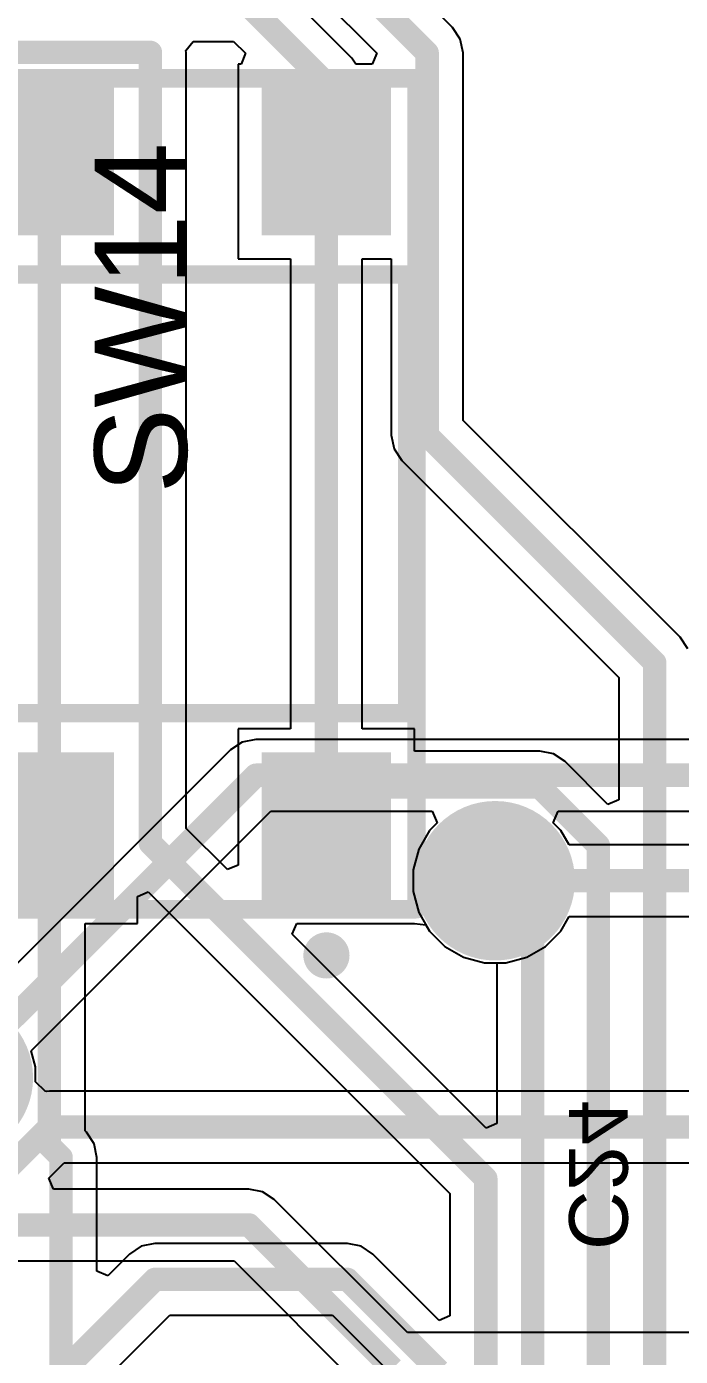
# Model space of a CAD drawing. Header units: inches. Extents: x -8.09 to -2.28, y -0.1 to 6.11.
# Drawn here: x -6.064 to -5.785, y 2.572 to 3.139 of the extents above; entities that cross this region are included whole.
import ezdxf

# ---------------------------------------------------------------- set-up
doc = ezdxf.new("R2010")
doc.units = ezdxf.units.IN
doc.header["$MEASUREMENT"] = 0
for name, color, linetype in [('BottomLayer', 5, 'Continuous'), ('BottomSolder', 6, 'Continuous'), ('InternalPlane1', 76, 'Continuous'), ('InternalPlane2', 16, 'Continuous'), ('Mechanical5', 56, 'Continuous'), ('TopLayer', 1, 'Continuous'), ('TopOverlay', 2, 'Continuous'), ('TopPaste', 8, 'Continuous'), ('TopSolder', 216, 'Continuous'), ('ViaHoleLayer', 16, 'Continuous')]:
    doc.layers.add(name, color=color, linetype=linetype)
doc.styles.add('Arial', font='', dxfattribs={"height": 0.2})
doc.styles.get('Arial').set_extended_font_data('Arial')

# ---------------------------------------------------------------- blocks, each defined once
blk = doc.blocks.new('FP_TL3305AF260QG_MFG_21')
at = {"layer": 'TopLayer'}
for points in [[(-0.17323, 0.08662), (-0.11024, 0.08662), (-0.11024, 0.0315), (-0.17323, 0.0315)], [(0.11024, 0.08662), (0.17323, 0.08662), (0.17323, 0.0315), (0.11024, 0.0315)], [(-0.17323, -0.0315), (-0.11024, -0.0315), (-0.11024, -0.08662), (-0.17323, -0.08662)], [(0.11024, -0.0315), (0.17323, -0.0315), (0.17323, -0.08662), (0.11024, -0.08662)]]:
    blk.add_hatch(color=1, dxfattribs=at).paths.add_polyline_path(points)
at = {"layer": 'TopPaste'}
for points in [[(-0.17323, 0.08662), (-0.11024, 0.08662), (-0.11024, 0.0315), (-0.17323, 0.0315)], [(0.11024, 0.08662), (0.17323, 0.08662), (0.17323, 0.0315), (0.11024, 0.0315)], [(-0.17323, -0.0315), (-0.11024, -0.0315), (-0.11024, -0.08662), (-0.17323, -0.08662)], [(0.11024, -0.0315), (0.17323, -0.0315), (0.17323, -0.08662), (0.11024, -0.08662)]]:
    blk.add_hatch(color=8, dxfattribs=at).paths.add_polyline_path(points)
at = {"layer": 'TopSolder'}
for points in [[(-0.17323, 0.08662), (-0.11024, 0.08662), (-0.11024, 0.0315), (-0.17323, 0.0315)], [(0.11024, 0.08662), (0.17323, 0.08662), (0.17323, 0.0315), (0.11024, 0.0315)], [(-0.17323, -0.0315), (-0.11024, -0.0315), (-0.11024, -0.08662), (-0.17323, -0.08662)], [(0.11024, -0.0315), (0.17323, -0.0315), (0.17323, -0.08662), (0.11024, -0.08662)]]:
    blk.add_hatch(color=216, dxfattribs=at).paths.add_polyline_path(points)
at = {"layer": 'Mechanical5'}
for points in [[(-0.17717, 0.09744, 0.00787, 0.00787, 0), (-0.17717, -0.09744, 0.00787, 0.00787, 0)], [(-0.17717, 0.09744, 0.00787, 0.00787, 0), (0.17717, 0.09744, 0.00787, 0.00787, 0)], [(0.17717, 0.09744, 0.00787, 0.00787, 0), (0.17717, -0.09744, 0.00787, 0.00787, 0)], [(-0.17717, -0.09744, 0.00787, 0.00787, 0), (0.17717, -0.09744, 0.00787, 0.00787, 0)]]:
    blk.add_lwpolyline(points, format="xyseb", dxfattribs=at)
for points in [[(-0.17913, 0.09744, 0.00394, 0.00394, 1), (-0.1752, 0.09744, 0.00394, 0.00394, 1)], [(-0.17913, 0.09744, 0.00394, 0.00394, 1), (-0.1752, 0.09744, 0.00394, 0.00394, 1)], [(0.1752, 0.09744, 0.00394, 0.00394, 1), (0.17913, 0.09744, 0.00394, 0.00394, 1)], [(0.1752, 0.09744, 0.00394, 0.00394, 1), (0.17913, 0.09744, 0.00394, 0.00394, 1)], [(-0.17913, -0.09744, 0.00394, 0.00394, 1), (-0.1752, -0.09744, 0.00394, 0.00394, 1)], [(-0.17913, -0.09744, 0.00394, 0.00394, 1), (-0.1752, -0.09744, 0.00394, 0.00394, 1)], [(0.1752, -0.09744, 0.00394, 0.00394, 1), (0.17913, -0.09744, 0.00394, 0.00394, 1)], [(0.1752, -0.09744, 0.00394, 0.00394, 1), (0.17913, -0.09744, 0.00394, 0.00394, 1)]]:
    blk.add_lwpolyline(points, format="xyseb", close=True, dxfattribs=at)
at = {"layer": 'TopOverlay'}
for points in [[(-0.0935, 0.0935, 0.00787, 0.00787, 0), (-0.0935, -0.0935, 0.00787, 0.00787, 0)], [(-0.0935, 0.0935, 0.00787, 0.00787, 0), (0.0935, 0.0935, 0.00787, 0.00787, 0)], [(0.0935, 0.0935, 0.00787, 0.00787, 0), (0.0935, -0.0935, 0.00787, 0.00787, 0)], [(-0.0935, -0.0935, 0.00787, 0.00787, 0), (0.0935, -0.0935, 0.00787, 0.00787, 0)]]:
    blk.add_lwpolyline(points, format="xyseb", dxfattribs=at)
for points in [[(-0.09547, 0.0935, 0.00394, 0.00394, 1), (-0.09154, 0.0935, 0.00394, 0.00394, 1)], [(-0.09547, 0.0935, 0.00394, 0.00394, 1), (-0.09154, 0.0935, 0.00394, 0.00394, 1)], [(0.09154, 0.0935, 0.00394, 0.00394, 1), (0.09547, 0.0935, 0.00394, 0.00394, 1)], [(0.09154, 0.0935, 0.00394, 0.00394, 1), (0.09547, 0.0935, 0.00394, 0.00394, 1)], [(-0.19193, -0.05906, 0.00984, 0.00984, 1), (-0.20177, -0.05906, 0.00984, 0.00984, 1)], [(-0.20423, -0.05906, 0.00492, 0.00492, 1), (-0.19931, -0.05906, 0.00492, 0.00492, 1)], [(-0.19439, -0.05906, 0.00492, 0.00492, 1), (-0.18947, -0.05906, 0.00492, 0.00492, 1)], [(-0.09547, -0.0935, 0.00394, 0.00394, 1), (-0.09154, -0.0935, 0.00394, 0.00394, 1)], [(-0.09547, -0.0935, 0.00394, 0.00394, 1), (-0.09154, -0.0935, 0.00394, 0.00394, 1)], [(0.09154, -0.0935, 0.00394, 0.00394, 1), (0.09547, -0.0935, 0.00394, 0.00394, 1)], [(0.09154, -0.0935, 0.00394, 0.00394, 1), (0.09547, -0.0935, 0.00394, 0.00394, 1)]]:
    blk.add_lwpolyline(points, format="xyseb", close=True, dxfattribs=at)
at = {"layer": 'Mechanical5', "style": 'Arial'}
blk.add_text('SW14', height=0.03937, dxfattribs=at).set_placement((0, 0.00044))

msp = doc.modelspace()

# ---------------------------------------------------------------- hatches: boundary and pattern name
at = {"layer": 'BottomLayer'}
h = msp.add_hatch(color=5, dxfattribs=at)
edge = h.paths.add_edge_path()
edge.add_arc((-5.864, 2.775), 0.025, 0, 360)
at = {"layer": 'BottomSolder'}
h = msp.add_hatch(color=6, dxfattribs=at)
edge = h.paths.add_edge_path()
edge.add_arc((-5.864, 2.775), 0.029, 0, 360)
at = {"layer": 'InternalPlane1'}
h = msp.add_hatch(color=76, dxfattribs=at)
edge = h.paths.add_edge_path()
edge.add_arc((-5.864, 2.775), 0.034, 0, 360)
h = msp.add_hatch(color=76, dxfattribs=at)
edge = h.paths.add_edge_path()
edge.add_arc((-6.095, 2.691), 0.034, 0, 360)
at = {"layer": 'InternalPlane2'}
h = msp.add_hatch(color=16, dxfattribs=at)
edge = h.paths.add_edge_path()
edge.add_arc((-5.864, 2.775), 0.034, 0, 360)
h = msp.add_hatch(color=16, dxfattribs=at)
edge = h.paths.add_edge_path()
edge.add_arc((-6.095, 2.691), 0.034, 0, 360)
at = {"layer": 'TopLayer'}
h = msp.add_hatch(color=1, dxfattribs=at)
edge = h.paths.add_edge_path()
edge.add_arc((-5.864, 2.775), 0.025, 0, 360)
at = {"layer": 'TopSolder'}
h = msp.add_hatch(color=216, dxfattribs=at)
edge = h.paths.add_edge_path()
edge.add_arc((-5.864, 2.775), 0.029, 0, 360)
at = {"layer": 'ViaHoleLayer'}
h = msp.add_hatch(color=16, dxfattribs=at)
edge = h.paths.add_edge_path()
edge.add_arc((-5.864, 2.775), 0.014, 0, 360)

# ---------------------------------------------------------------- linework, layer by layer
at = {"layer": 'BottomLayer'}
for p, q in [((-5.97681, 2.83081), (-6.08348, 2.72415)), ((-5.97185, 2.83413), (-5.97681, 2.83081)), ((-5.966, 2.83529), (-5.97185, 2.83413)), ((-5.57181, 2.83529), (-5.966, 2.83529)), ((-6.06185, 2.70252), (-5.95967, 2.80471)), ((-5.95967, 2.80471), (-5.89086, 2.80471)), ((-5.89086, 2.80471), (-5.88879, 2.79971)), ((-5.83921, 2.79971), (-5.83714, 2.80471)), ((-5.83714, 2.80471), (-5.57181, 2.80471)), ((-5.89201, 2.79649), (-5.89661, 2.78851)), ((-5.88879, 2.79971), (-5.89201, 2.79649)), ((-5.83599, 2.79649), (-5.83921, 2.79971)), ((-5.83242, 2.79029), (-5.83599, 2.79649)), ((-5.56773, 2.79029), (-5.83242, 2.79029)), ((-5.89661, 2.78851), (-5.899, 2.77961)), ((-5.899, 2.77961), (-5.899, 2.77039)), ((-5.899, 2.77039), (-5.89661, 2.76149)), ((-5.89661, 2.76149), (-5.89201, 2.75351)), ((-5.83599, 2.75351), (-5.83242, 2.75971)), ((-5.83242, 2.75971), (-5.55528, 2.75971)), ((-5.89201, 2.75351), (-5.88549, 2.74699)), ((-5.84251, 2.74699), (-5.83599, 2.75351)), ((-5.88549, 2.74699), (-5.87751, 2.74239)), ((-5.85049, 2.74239), (-5.84251, 2.74699)), ((-5.87751, 2.74239), (-5.86861, 2.74)), ((-5.86861, 2.74), (-5.85939, 2.74)), ((-5.85939, 2.74), (-5.85049, 2.74239)), ((-6.06, 2.69561), (-6.06185, 2.70252)), ((-6.06, 2.68921), (-6.06, 2.69561)), ((-6.05586, 2.68526), (-6.06, 2.68921)), ((-6.05518, 2.68507), (-6.05586, 2.68526)), ((-6.05406, 2.68529), (-6.05518, 2.68507)), ((-5.70778, 2.68529), (-6.05406, 2.68529)), ((-6.05428, 2.64814), (-6.04772, 2.65471)), ((-6.04772, 2.65471), (-5.56327, 2.65471)), ((-6.05237, 2.64352), (-6.05428, 2.64814)), ((-5.969, 2.64352), (-6.05237, 2.64352)), ((-5.96315, 2.64236), (-5.969, 2.64352)), ((-5.95819, 2.63904), (-5.96315, 2.64236)), ((-5.90144, 2.58229), (-5.95819, 2.63904)), ((-7.47423, 2.61294), (-5.97533, 2.61294)), ((-5.97533, 2.61294), (-5.91858, 2.55619)), ((-5.55875, 2.58229), (-5.90144, 2.58229))]:
    msp.add_line(p, q, dxfattribs=at)
for points in [[(-6.095, 2.691, 0.01, 0.01, 0), (-5.966, 2.82, 0.01, 0.01, 0)], [(-5.966, 2.82, 0.01, 0.01, 0), (-5.535, 2.82, 0.01, 0.01, 0)], [(-5.864, 2.775, 0.01, 0.01, 0), (-4.768, 2.775, 0.01, 0.01, 0)], [(-6.07323, 2.65083, 0.01, 0.01, 0), (-6.05406, 2.67, 0.01, 0.01, 0)], [(-6.05406, 2.67, 0.01, 0.01, 0), (-5.324, 2.67, 0.01, 0.01, 0)], [(-7.47423, 2.62823, 0.01, 0.01, 0), (-5.969, 2.62823, 0.01, 0.01, 0)], [(-5.969, 2.62823, 0.01, 0.01, 0), (-5.90777, 2.567, 0.01, 0.01, 0)]]:
    msp.add_lwpolyline(points, format="xyseb", dxfattribs=at)
for points in [[(-5.9685, 2.82, 0.005, 0.005, 1), (-5.9635, 2.82, 0.005, 0.005, 1)], [(-5.9685, 2.82, 0.005, 0.005, 1), (-5.9635, 2.82, 0.005, 0.005, 1)], [(-5.8665, 2.775, 0.005, 0.005, 1), (-5.8615, 2.775, 0.005, 0.005, 1)], [(-6.05656, 2.67, 0.005, 0.005, 1), (-6.05156, 2.67, 0.005, 0.005, 1)], [(-6.05656, 2.67, 0.005, 0.005, 1), (-6.05156, 2.67, 0.005, 0.005, 1)], [(-5.9715, 2.62823, 0.005, 0.005, 1), (-5.9665, 2.62823, 0.005, 0.005, 1)], [(-5.9715, 2.62823, 0.005, 0.005, 1), (-5.9665, 2.62823, 0.005, 0.005, 1)]]:
    msp.add_lwpolyline(points, format="xyseb", close=True, dxfattribs=at)
at = {"layer": 'TopLayer'}
for p, q in [((-5.88219, 3.13881), (-6.01019, 3.26681)), ((-6.02733, 3.24071), (-5.91448, 3.12785)), ((-5.92513, 3.12581), (-5.95836, 3.15904)), ((-5.87887, 3.13385), (-5.88219, 3.13881)), ((-5.99587, 3.12907), (-5.9927, 3.13294)), ((-5.9927, 3.13294), (-5.97551, 3.13294)), ((-5.97551, 3.13294), (-5.97042, 3.12785)), ((-5.87771, 3.128), (-5.87887, 3.13385)), ((-5.99571, 3.12823), (-5.99587, 3.12907)), ((-5.99571, 2.79733), (-5.99571, 3.12823)), ((-5.97042, 3.12785), (-5.97233, 3.12323)), ((-5.9234, 3.12323), (-5.92513, 3.12581)), ((-5.91448, 3.12785), (-5.91639, 3.12323)), ((-5.87771, 2.97133), (-5.87771, 3.128)), ((-5.97233, 3.12323), (-5.9735, 3.12323)), ((-5.9735, 3.12323), (-5.9735, 3.04024)), ((-5.91639, 3.12323), (-5.9234, 3.12323)), ((-5.9735, 3.04024), (-5.95124, 3.04024)), ((-5.95124, 3.04024), (-5.95124, 2.83976)), ((-5.92065, 2.83976), (-5.92065, 3.04024)), ((-5.92065, 3.04024), (-5.90829, 3.04024)), ((-5.90829, 3.04024), (-5.90829, 2.965)), ((-5.78519, 2.87881), (-5.87771, 2.97133)), ((-5.90829, 2.965), (-5.90713, 2.95915)), ((-5.90713, 2.95915), (-5.90381, 2.95419)), ((-5.90381, 2.95419), (-5.81129, 2.86167)), ((-5.78187, 2.87385), (-5.78519, 2.87881)), ((-5.81129, 2.86167), (-5.81129, 2.80946)), ((-5.95124, 2.83976), (-5.9735, 2.83976)), ((-5.9735, 2.83976), (-5.9735, 2.78166)), ((-5.89839, 2.83976), (-5.92065, 2.83976)), ((-5.89839, 2.83029), (-5.89839, 2.83976)), ((-5.845, 2.83029), (-5.89839, 2.83029)), ((-5.83915, 2.82913), (-5.845, 2.83029)), ((-5.83419, 2.82581), (-5.83915, 2.82913)), ((-5.81591, 2.80754), (-5.83419, 2.82581)), ((-5.81129, 2.80946), (-5.81591, 2.80754)), ((-5.97812, 2.77975), (-5.99571, 2.79733)), ((-5.9735, 2.78166), (-5.97812, 2.77975)), ((-6.0165, 2.76834), (-6.01188, 2.77025)), ((-6.0165, 2.75677), (-6.0165, 2.76834)), ((-6.01188, 2.77025), (-5.88329, 2.64167)), ((-6.03876, 2.66833), (-6.03876, 2.75677)), ((-6.03876, 2.75677), (-6.0165, 2.75677)), ((-5.95052, 2.75215), (-5.94861, 2.75677)), ((-5.94861, 2.75677), (-5.89839, 2.75677)), ((-5.89839, 2.75677), (-5.89839, 2.75677)), ((-5.89839, 2.75677), (-5.89839, 2.75677)), ((-5.89839, 2.75677), (-5.8936, 2.75626)), ((-5.8936, 2.75626), (-5.89201, 2.75351)), ((-5.86791, 2.66954), (-5.95052, 2.75215)), ((-5.89201, 2.75351), (-5.88549, 2.74699)), ((-5.88549, 2.74699), (-5.87751, 2.74239)), ((-5.87751, 2.74239), (-5.86861, 2.74)), ((-5.86861, 2.74), (-5.86329, 2.74)), ((-5.86329, 2.74), (-5.86329, 2.67146)), ((-5.86329, 2.67146), (-5.86791, 2.66954)), ((-6.03824, 2.66781), (-6.03876, 2.66833)), ((-6.03493, 2.66285), (-6.03824, 2.66781)), ((-6.03376, 2.657), (-6.03493, 2.66285)), ((-6.03376, 2.60846), (-6.03376, 2.657)), ((-5.88329, 2.64167), (-5.88329, 2.58946)), ((-6.00906, 2.62029), (-6.01491, 2.61913)), ((-5.927, 2.62029), (-6.00906, 2.62029)), ((-5.92115, 2.61913), (-5.927, 2.62029)), ((-6.01987, 2.61581), (-6.02914, 2.60654)), ((-6.01491, 2.61913), (-6.01987, 2.61581)), ((-5.91619, 2.61581), (-5.92115, 2.61913)), ((-5.88791, 2.58754), (-5.91619, 2.61581)), ((-6.02914, 2.60654), (-6.03376, 2.60846)), ((-6.02458, 2.56785), (-6.00272, 2.58971)), ((-6.00272, 2.58971), (-5.93333, 2.58971)), ((-5.93333, 2.58971), (-5.91148, 2.56785)), ((-5.88329, 2.58946), (-5.88791, 2.58754))]:
    msp.add_line(p, q, dxfattribs=at)
for points in [[(-6.021, 3.256, 0.01, 0.01, 0), (-5.893, 3.128, 0.01, 0.01, 0)], [(-5.96917, 3.14823, 0.01, 0.01, 0), (-5.93594, 3.115, 0.01, 0.01, 0)], [(-6.16377, 3.12823, 0.01, 0.01, 0), (-6.011, 3.12823, 0.01, 0.01, 0)], [(-6.011, 2.791, 0.01, 0.01, 0), (-6.011, 3.12823, 0.01, 0.01, 0)], [(-5.893, 2.965, 0.01, 0.01, 0), (-5.893, 3.128, 0.01, 0.01, 0)], [(-5.93594, 3.08173, 0.01, 0.01, 0), (-5.93594, 3.115, 0.01, 0.01, 0)], [(-6.11173, 3.08173, 0.01, 0.01, 0), (-6.05406, 3.08173, 0.01, 0.01, 0)], [(-6.05406, 2.79827, 0.01, 0.01, 0), (-6.05406, 3.08173, 0.01, 0.01, 0)], [(-5.93594, 2.815, 0.01, 0.01, 0), (-5.93594, 3.08173, 0.01, 0.01, 0)], [(-5.893, 2.965, 0.01, 0.01, 0), (-5.796, 2.868, 0.01, 0.01, 0)], [(-5.796, 2.48, 0.01, 0.01, 0), (-5.796, 2.868, 0.01, 0.01, 0)], [(-5.93594, 2.815, 0.01, 0.01, 0), (-5.845, 2.815, 0.01, 0.01, 0)], [(-5.93594, 2.79827, 0.01, 0.01, 0), (-5.93594, 2.815, 0.01, 0.01, 0)], [(-5.845, 2.815, 0.01, 0.01, 0), (-5.82, 2.79, 0.01, 0.01, 0)], [(-6.05406, 2.662, 0.01, 0.01, 0), (-6.05406, 2.79827, 0.01, 0.01, 0)], [(-6.011, 2.791, 0.01, 0.01, 0), (-5.868, 2.648, 0.01, 0.01, 0)], [(-5.82, 2.425, 0.01, 0.01, 0), (-5.82, 2.79, 0.01, 0.01, 0)], [(-5.864, 2.775, 0.01, 0.01, 0), (-5.848, 2.759, 0.01, 0.01, 0)], [(-5.848, 2.234, 0.01, 0.01, 0), (-5.848, 2.759, 0.01, 0.01, 0)], [(-6.05406, 2.662, 0.01, 0.01, 0), (-6.04906, 2.657, 0.01, 0.01, 0)], [(-6.04906, 2.565, 0.01, 0.01, 0), (-6.04906, 2.657, 0.01, 0.01, 0)], [(-5.868, 2.197, 0.01, 0.01, 0), (-5.868, 2.648, 0.01, 0.01, 0)], [(-6.04906, 2.565, 0.01, 0.01, 0), (-6.00906, 2.605, 0.01, 0.01, 0)], [(-6.00906, 2.605, 0.01, 0.01, 0), (-5.927, 2.605, 0.01, 0.01, 0)], [(-5.927, 2.605, 0.01, 0.01, 0), (-5.888, 2.566, 0.01, 0.01, 0)]]:
    msp.add_lwpolyline(points, format="xyseb", dxfattribs=at)
for points in [[(-6.0135, 3.12823, 0.005, 0.005, 1), (-6.0085, 3.12823, 0.005, 0.005, 1)], [(-6.0135, 3.12823, 0.005, 0.005, 1), (-6.0085, 3.12823, 0.005, 0.005, 1)], [(-5.8955, 3.128, 0.005, 0.005, 1), (-5.8905, 3.128, 0.005, 0.005, 1)], [(-5.8955, 3.128, 0.005, 0.005, 1), (-5.8905, 3.128, 0.005, 0.005, 1)], [(-5.93844, 3.115, 0.005, 0.005, 1), (-5.93344, 3.115, 0.005, 0.005, 1)], [(-5.93844, 3.115, 0.005, 0.005, 1), (-5.93344, 3.115, 0.005, 0.005, 1)], [(-6.05656, 3.08173, 0.005, 0.005, 1), (-6.05156, 3.08173, 0.005, 0.005, 1)], [(-6.05656, 3.08173, 0.005, 0.005, 1), (-6.05156, 3.08173, 0.005, 0.005, 1)], [(-5.93844, 3.08173, 0.005, 0.005, 1), (-5.93344, 3.08173, 0.005, 0.005, 1)], [(-5.93844, 3.08173, 0.005, 0.005, 1), (-5.93344, 3.08173, 0.005, 0.005, 1)], [(-5.8955, 2.965, 0.005, 0.005, 1), (-5.8905, 2.965, 0.005, 0.005, 1)], [(-5.8955, 2.965, 0.005, 0.005, 1), (-5.8905, 2.965, 0.005, 0.005, 1)], [(-5.7985, 2.868, 0.005, 0.005, 1), (-5.7935, 2.868, 0.005, 0.005, 1)], [(-5.7985, 2.868, 0.005, 0.005, 1), (-5.7935, 2.868, 0.005, 0.005, 1)], [(-5.93844, 2.815, 0.005, 0.005, 1), (-5.93344, 2.815, 0.005, 0.005, 1)], [(-5.93844, 2.815, 0.005, 0.005, 1), (-5.93344, 2.815, 0.005, 0.005, 1)], [(-5.93844, 2.815, 0.005, 0.005, 1), (-5.93344, 2.815, 0.005, 0.005, 1)], [(-5.8475, 2.815, 0.005, 0.005, 1), (-5.8425, 2.815, 0.005, 0.005, 1)], [(-5.8475, 2.815, 0.005, 0.005, 1), (-5.8425, 2.815, 0.005, 0.005, 1)], [(-6.05656, 2.79827, 0.005, 0.005, 1), (-6.05156, 2.79827, 0.005, 0.005, 1)], [(-6.05656, 2.79827, 0.005, 0.005, 1), (-6.05156, 2.79827, 0.005, 0.005, 1)], [(-5.93844, 2.79827, 0.005, 0.005, 1), (-5.93344, 2.79827, 0.005, 0.005, 1)], [(-6.0135, 2.791, 0.005, 0.005, 1), (-6.0085, 2.791, 0.005, 0.005, 1)], [(-6.0135, 2.791, 0.005, 0.005, 1), (-6.0085, 2.791, 0.005, 0.005, 1)], [(-5.8225, 2.79, 0.005, 0.005, 1), (-5.8175, 2.79, 0.005, 0.005, 1)], [(-5.8225, 2.79, 0.005, 0.005, 1), (-5.8175, 2.79, 0.005, 0.005, 1)], [(-5.8665, 2.775, 0.005, 0.005, 1), (-5.8615, 2.775, 0.005, 0.005, 1)], [(-5.8505, 2.759, 0.005, 0.005, 1), (-5.8455, 2.759, 0.005, 0.005, 1)], [(-5.8505, 2.759, 0.005, 0.005, 1), (-5.8455, 2.759, 0.005, 0.005, 1)], [(-6.05656, 2.662, 0.005, 0.005, 1), (-6.05156, 2.662, 0.005, 0.005, 1)], [(-6.05656, 2.662, 0.005, 0.005, 1), (-6.05156, 2.662, 0.005, 0.005, 1)], [(-6.05156, 2.657, 0.005, 0.005, 1), (-6.04656, 2.657, 0.005, 0.005, 1)], [(-6.05156, 2.657, 0.005, 0.005, 1), (-6.04656, 2.657, 0.005, 0.005, 1)], [(-5.8705, 2.648, 0.005, 0.005, 1), (-5.8655, 2.648, 0.005, 0.005, 1)], [(-5.8705, 2.648, 0.005, 0.005, 1), (-5.8655, 2.648, 0.005, 0.005, 1)], [(-6.01156, 2.605, 0.005, 0.005, 1), (-6.00656, 2.605, 0.005, 0.005, 1)], [(-6.01156, 2.605, 0.005, 0.005, 1), (-6.00656, 2.605, 0.005, 0.005, 1)], [(-5.9295, 2.605, 0.005, 0.005, 1), (-5.9245, 2.605, 0.005, 0.005, 1)], [(-5.9295, 2.605, 0.005, 0.005, 1), (-5.9245, 2.605, 0.005, 0.005, 1)]]:
    msp.add_lwpolyline(points, format="xyseb", close=True, dxfattribs=at)

# ---------------------------------------------------------------- block references
at = {"rotation": 90}
msp.add_blockref('FP_TL3305AF260QG_MFG_21', (-5.995, 2.94), dxfattribs=at)

# ---------------------------------------------------------------- texts
at = {"layer": 'TopOverlay', "style": 'Arial', "text_generation_flag": 2}
msp.add_text('C24', height=0.025, rotation=270, dxfattribs=at).set_placement((-5.8325, 2.61751))

doc.saveas('drawing.dxf')
